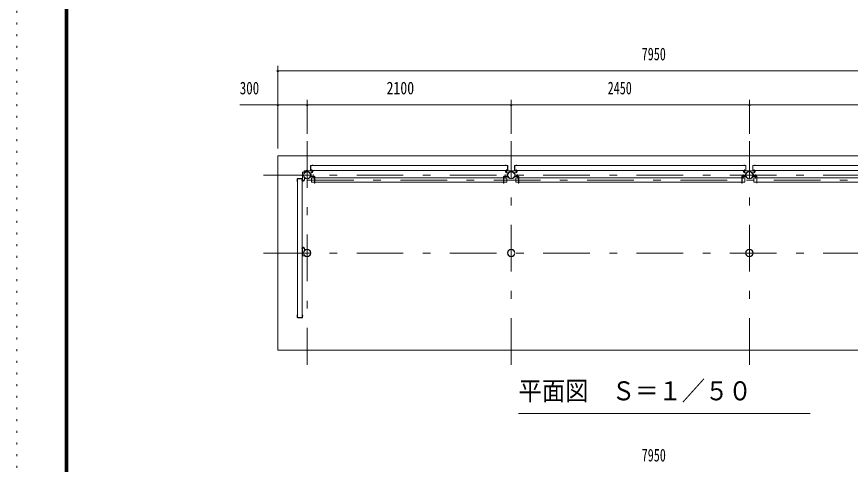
# Model space of a CAD drawing. Units: millimetres, scale not verified, with parts at other scales. Extents: x -23352 to 23352, y -10500 to 10500.
# Drawn here: x -6348 to 2228, y -4603 to 0 of the extents above; entities that cross this region are included whole.
import ezdxf
from ezdxf.enums import TextEntityAlignment as Align

# ---------------------------------------------------------------- set-up
doc = ezdxf.new("R2010")
doc.units = ezdxf.units.MM
doc.header["$LTSCALE"] = 40
doc.linetypes.add('USER3', pattern=[24, 12, -5, 2, -5])
doc.linetypes.add('USER4', pattern=[3, 0.5, -2.5])
for name, color, linetype, lineweight in [('0-2_1-0BOLD', 7, 'Continuous', 18), ('0-3_1-2CENTER', 3, 'USER3', 18), ('0-4_1-4THIN', 4, 'Continuous', 18), ('0-5_1-5DIM', 3, 'Continuous', 18), ('0-C_F-F', 5, 'Continuous', 18), ('0-D_F-E_J_ADD', 5, 'USER4', 18)]:
    doc.layers.add(name, color=color, linetype=linetype, lineweight=lineweight)
doc.styles.add('ＭＳ ゴシック', font='')
doc.styles.get('ＭＳ ゴシック').set_extended_font_data('MS Gothic')

msp = doc.modelspace()

# ---------------------------------------------------------------- linework, layer by layer
at = {"layer": '0-2_1-0BOLD'}
for p, q in [((-3660.45, -3430.33), (-3660.45, -1430.33)), ((-3660.45, -1430.33), (4289.55, -1430.33)), ((-3325.45, -1531.27), (-3325.45, -1581.07)), ((-3297.05, -1529.67), (-3323.85, -1529.67)), ((-3323.85, -1531.27), (-3297.05, -1531.27)), ((-3323.85, -1581.07), (-3323.85, -1531.27)), ((-3323.45, -1580.67), (-3323.45, -1531.67)), ((-1297.45, -1531.67), (-3323.45, -1531.67)), ((-3308.95, -1529.67), (-3308.85, -1528.56)), ((-3301.95, -1529.67), (-3302.05, -1528.56)), ((-3301.95, -1529.39), (-3301.95, -1529.67)), ((-3297.05, -1531.67), (-3297.05, -1531.27)), ((-3295.45, -1531.27), (-3295.45, -1531.67)), ((-1325.45, -1531.27), (-1325.45, -1531.67)), ((-1323.85, -1529.67), (-1297.05, -1529.67)), ((-1297.05, -1531.27), (-1323.85, -1531.27)), ((-1323.85, -1531.67), (-1323.85, -1531.27)), ((-1318.95, -1529.67), (-1318.85, -1528.56)), ((-1318.95, -1529.39), (-1318.95, -1529.67)), ((-1311.95, -1529.67), (-1312.04, -1528.56)), ((-1297.45, -1580.67), (-1297.45, -1531.67)), ((-1297.05, -1581.07), (-1297.05, -1531.27)), ((-1295.45, -1531.27), (-1295.45, -1581.07)), ((-1225.45, -1531.27), (-1225.45, -1581.07)), ((-1197.05, -1529.67), (-1223.85, -1529.67)), ((-1223.85, -1531.27), (-1197.05, -1531.27)), ((-1223.85, -1581.07), (-1223.85, -1531.27)), ((-1223.45, -1580.67), (-1223.45, -1531.67)), ((1152.55, -1531.67), (-1223.45, -1531.67)), ((-1208.95, -1529.67), (-1208.85, -1528.56)), ((-1201.95, -1529.67), (-1202.04, -1528.56)), ((-1201.95, -1529.39), (-1201.95, -1529.67)), ((-1197.05, -1531.67), (-1197.05, -1531.27)), ((-1195.45, -1531.27), (-1195.45, -1531.67)), ((1124.55, -1531.27), (1124.55, -1531.67)), ((1126.15, -1529.67), (1152.95, -1529.67)), ((1152.95, -1531.27), (1126.15, -1531.27)), ((1126.15, -1531.67), (1126.15, -1531.27)), ((1131.05, -1529.67), (1131.15, -1528.56)), ((1131.05, -1529.39), (1131.05, -1529.67)), ((1138.05, -1529.67), (1137.96, -1528.56)), ((1152.55, -1580.67), (1152.55, -1531.67)), ((1152.95, -1581.07), (1152.95, -1531.27)), ((1154.55, -1531.27), (1154.55, -1581.07)), ((1224.55, -1531.27), (1224.55, -1581.07)), ((1252.95, -1529.67), (1226.15, -1529.67)), ((1226.15, -1531.27), (1252.95, -1531.27)), ((1226.15, -1581.07), (1226.15, -1531.27)), ((1226.55, -1580.67), (1226.55, -1531.67)), ((1226.55, -1531.67), (3952.55, -1531.67)), ((1241.05, -1529.67), (1241.15, -1528.56)), ((1248.05, -1529.67), (1247.96, -1528.56)), ((1248.05, -1529.39), (1248.05, -1529.67)), ((1252.95, -1531.67), (1252.95, -1531.27)), ((1254.55, -1531.27), (1254.55, -1531.67)), ((-3406.6, -1600.33), (-3406.6, -1690.33)), ((-3395.62, -1600.33), (-3406.6, -1600.33)), ((-3390.45, -1584.18), (-3300.45, -1584.18)), ((-3390.45, -1595.16), (-3390.45, -1584.18)), ((-3332.67, -1604.18), (-3310.45, -1604.18)), ((-3323.85, -1581.07), (-3297.05, -1581.07)), ((-3323.85, -1582.67), (-3297.05, -1582.67)), ((-1297.45, -1580.67), (-3323.45, -1580.67)), ((-3300.45, -1594.18), (-3300.45, -1584.18)), ((-3297.05, -1581.07), (-3297.05, -1580.67)), ((-3295.45, -1581.07), (-3295.45, -1580.67)), ((-1325.45, -1581.07), (-1325.45, -1580.67)), ((-1323.85, -1581.07), (-1323.85, -1580.67)), ((-1297.05, -1581.07), (-1323.85, -1581.07)), ((-1297.05, -1582.67), (-1323.85, -1582.67)), ((-1200.45, -1584.18), (-1320.45, -1584.18)), ((-1320.45, -1594.18), (-1320.45, -1584.18)), ((-1288.22, -1604.18), (-1310.45, -1604.18)), ((-1232.67, -1604.18), (-1210.45, -1604.18)), ((-1223.85, -1581.07), (-1197.05, -1581.07)), ((-1223.85, -1582.67), (-1197.05, -1582.67)), ((1152.55, -1580.67), (-1223.45, -1580.67)), ((-1200.45, -1594.18), (-1200.45, -1584.18)), ((-1197.05, -1581.07), (-1197.05, -1580.67)), ((-1195.45, -1581.07), (-1195.45, -1580.67)), ((1124.55, -1581.07), (1124.55, -1580.67)), ((1126.15, -1581.07), (1126.15, -1580.67)), ((1152.95, -1581.07), (1126.15, -1581.07)), ((1152.95, -1582.67), (1126.15, -1582.67)), ((1249.55, -1584.18), (1129.55, -1584.18)), ((1129.55, -1594.18), (1129.55, -1584.18)), ((1161.78, -1604.18), (1139.55, -1604.18)), ((1217.33, -1604.18), (1239.55, -1604.18)), ((1226.15, -1581.07), (1252.95, -1581.07)), ((1226.15, -1582.67), (1252.95, -1582.67)), ((1226.55, -1580.67), (3952.55, -1580.67)), ((1249.55, -1594.18), (1249.55, -1584.18)), ((1252.95, -1581.07), (1252.95, -1580.67)), ((1254.55, -1581.07), (1254.55, -1580.67)), ((-3461.1, -1681.83), (-3462.22, -1681.93)), ((-3461.1, -1688.83), (-3462.22, -1688.73)), ((-3461.39, -1688.83), (-3461.1, -1688.83)), ((-3461.1, -1693.73), (-3461.1, -1666.93)), ((-3459.5, -1665.33), (-3409.7, -1665.33)), ((-3459.5, -1666.93), (-3459.5, -1693.73)), ((-3409.7, -1666.93), (-3459.5, -1666.93)), ((-3459.1, -1693.73), (-3459.5, -1693.73)), ((-3459.5, -1695.33), (-3459.1, -1695.33)), ((-3459.1, -3093.33), (-3459.1, -1667.33)), ((-3409.7, -1693.73), (-3410.1, -1693.73)), ((-3409.7, -1695.33), (-3410.1, -1695.33)), ((-3409.7, -1666.93), (-3409.7, -1693.73)), ((-3408.1, -1666.93), (-3408.1, -1693.73)), ((-3396.6, -1690.33), (-3406.6, -1690.33)), ((-3386.6, -1658.11), (-3386.6, -1680.33)), ((-3287.5, -1640.33), (-3317.1, -1640.33)), ((-3317.1, -1643.53), (-3287.5, -1643.53)), ((-3282.3, -1658.13), (-1338.6, -1658.13)), ((-1338.6, -1700.83), (-3282.3, -1700.83)), ((-1333.39, -1640.33), (-1303.79, -1640.33)), ((-1303.79, -1643.53), (-1333.39, -1643.53)), ((-1187.5, -1640.33), (-1217.1, -1640.33)), ((-1217.1, -1643.53), (-1187.5, -1643.53)), ((-1182.3, -1658.13), (1111.4, -1658.13)), ((1111.4, -1700.83), (-1182.3, -1700.83)), ((1116.61, -1640.33), (1146.21, -1640.33)), ((1146.21, -1643.53), (1116.61, -1643.53)), ((1262.5, -1640.33), (1232.9, -1640.33)), ((1232.9, -1643.53), (1262.5, -1643.53)), ((1267.7, -1658.13), (3911.41, -1658.13)), ((3911.41, -1700.83), (1267.7, -1700.83)), ((-3396.6, -2370.33), (-3406.6, -2370.33)), ((-3406.6, -2460.33), (-3406.6, -2370.33)), ((-3386.6, -2380.33), (-3386.6, -2402.55)), ((-3395.62, -2460.33), (-3406.6, -2460.33)), ((-3461.1, -3071.83), (-3462.22, -3071.93)), ((-3461.1, -3078.83), (-3462.22, -3078.73)), ((-3461.39, -3078.83), (-3461.1, -3078.83)), ((-3461.1, -3066.93), (-3461.1, -3093.73)), ((-3459.5, -3065.33), (-3459.1, -3065.33)), ((-3459.5, -3093.73), (-3459.5, -3066.93)), ((-3459.1, -3066.93), (-3459.5, -3066.93)), ((-3409.7, -3065.33), (-3410.1, -3065.33)), ((-3409.7, -3066.93), (-3410.1, -3066.93)), ((-3409.7, -3093.73), (-3409.7, -3066.93)), ((-3408.1, -3093.73), (-3408.1, -3066.93)), ((-3408.1, -3071.83), (-3406.98, -3071.93)), ((-3408.1, -3078.83), (-3406.98, -3078.73)), ((-3407.81, -3078.83), (-3408.1, -3078.83)), ((-3409.7, -3093.73), (-3459.5, -3093.73)), ((-3459.5, -3095.33), (-3409.7, -3095.33)), ((-3410.1, -3093.33), (-3459.1, -3093.33)), ((4289.55, -3430.33), (-3660.45, -3430.33))]:
    msp.add_line(p, q, dxfattribs=at)
for points in [[(-3319.1, -1638.33), (-3319.1, -1618.33), (-3322.3, -1618.33), (-3322.3, -1638.33)], [(-1301.79, -1638.33), (-1301.79, -1618.33), (-1298.6, -1618.33), (-1298.6, -1638.33)], [(-1219.1, -1638.33), (-1219.1, -1618.33), (-1222.3, -1618.33), (-1222.3, -1638.33)], [(1148.21, -1638.33), (1148.21, -1618.33), (1151.4, -1618.33), (1151.4, -1638.33)], [(1230.9, -1638.33), (1230.9, -1618.33), (1227.7, -1618.33), (1227.7, -1638.33)], [(-3410.1, -3093.33), (-3410.1, -1667.33), (-3459.1, -1667.33)], [(-3285.5, -1658.13), (-3314.35, -1658.13), (-3314.35, -1700.83), (-3285.5, -1700.83)], [(-3285.5, -1645.53), (-3285.5, -1711.33), (-3282.3, -1711.33), (-3282.3, -1645.53)], [(-1335.4, -1645.53), (-1335.4, -1711.33), (-1338.6, -1711.33), (-1338.6, -1645.53)], [(-1335.4, -1658.13), (-1306.55, -1658.13), (-1306.55, -1700.83), (-1335.4, -1700.83)], [(-1185.5, -1700.83), (-1214.35, -1700.83), (-1214.35, -1658.13), (-1185.5, -1658.13)], [(-1185.5, -1645.53), (-1185.5, -1711.33), (-1182.3, -1711.33), (-1182.3, -1645.53)], [(1114.6, -1645.53), (1114.6, -1711.33), (1111.4, -1711.33), (1111.4, -1645.53)], [(1114.6, -1658.13), (1143.45, -1658.13), (1143.45, -1700.83), (1114.6, -1700.83)], [(1264.5, -1700.83), (1235.65, -1700.83), (1235.65, -1658.13), (1264.5, -1658.13)], [(1264.5, -1645.53), (1264.5, -1711.33), (1267.7, -1711.33), (1267.7, -1645.53)]]:
    msp.add_lwpolyline(points, dxfattribs=at)
for centre, radius in [((-3360.45, -1630.33), 38.15), ((-3360.45, -1630.33), 38.15), ((-3360.45, -1630.33), 35.35), ((-3360.45, -1630.33), 35.35), ((-1260.45, -1630.33), 38.15), ((-1260.45, -1630.33), 38.15), ((-1260.45, -1630.33), 35.35), ((-1260.45, -1630.33), 35.35), ((-1260.44, -1630.33), 35.35), ((1189.55, -1630.33), 38.15), ((1189.55, -1630.33), 38.15), ((1189.55, -1630.33), 35.35), ((1189.55, -1630.33), 35.35), ((1189.56, -1630.33), 35.35), ((-3360.45, -2430.33), 38.15), ((-3360.45, -2430.33), 35.35), ((-1260.45, -2430.33), 38.15), ((-1260.45, -2430.33), 35.35), ((1189.55, -2430.33), 38.15), ((1189.55, -2430.33), 35.35)]:
    msp.add_circle(centre, radius, dxfattribs=at)
for centre, radius, start, end in [((-3323.85, -1531.27), 1.6, 90, 180), ((-3307.55, -1528.67), 1.3, 105.88085, 175), ((-3305.45, -1536.07), 9, 74.11915, 105.88085), ((-3303.34, -1528.67), 1.3, 5, 74.11915), ((-3297.05, -1531.27), 1.6, 0, 90), ((-1323.85, -1531.27), 1.6, 90, 180), ((-1317.55, -1528.67), 1.3, 105.88085, 175), ((-1315.45, -1536.07), 9, 74.11915, 105.88085), ((-1313.34, -1528.67), 1.3, 5, 74.11915), ((-1297.05, -1531.27), 1.6, 0, 90), ((-1223.85, -1531.27), 1.6, 90, 180), ((-1207.55, -1528.67), 1.3, 105.88085, 175), ((-1205.45, -1536.07), 9, 74.11915, 105.88085), ((-1203.34, -1528.67), 1.3, 5, 74.11915), ((-1197.05, -1531.27), 1.6, 0, 90), ((1126.15, -1531.27), 1.6, 90, 180), ((1132.45, -1528.67), 1.3, 105.88085, 175), ((1134.55, -1536.07), 9, 74.11915, 105.88085), ((1136.66, -1528.67), 1.3, 5, 74.11915), ((1152.95, -1531.27), 1.6, 0, 90), ((1226.15, -1531.27), 1.6, 90, 180), ((1242.45, -1528.67), 1.3, 105.88085, 175), ((1244.55, -1536.07), 9, 74.11915, 105.88085), ((1246.66, -1528.67), 1.3, 5, 74.11915), ((1252.95, -1531.27), 1.6, 0, 90), ((-3395.62, -1605.33), 5, 324.59346, 90), ((-3385.45, -1595.16), 5, 180, 305.40654), ((-3323.85, -1581.07), 1.6, 180, 270), ((-3310.45, -1594.18), 10, 270, 0), ((-3297.05, -1581.07), 1.6, 270, 0), ((-1323.85, -1581.07), 1.6, 180, 270), ((-1310.45, -1594.18), 10, 180, 270), ((-1297.05, -1581.07), 1.6, 270, 0), ((-1260.45, -1630.33), 38.15, 43.27118, 125.40654), ((-1223.85, -1581.07), 1.6, 180, 270), ((-1210.45, -1594.18), 10, 270, 0), ((-1197.05, -1581.07), 1.6, 270, 0), ((1126.15, -1581.07), 1.6, 180, 270), ((1139.55, -1594.18), 10, 180, 270), ((1152.95, -1581.07), 1.6, 270, 0), ((1226.15, -1581.07), 1.6, 180, 270), ((1239.55, -1594.18), 10, 270, 0), ((1252.95, -1581.07), 1.6, 270, 0), ((-3454.7, -1685.33), 9, 164.11915, 195.88085), ((-3462.11, -1683.22), 1.3, 95, 164.11915), ((-3462.11, -1687.44), 1.3, 195.88085, 265), ((-3459.5, -1666.93), 1.6, 90, 180), ((-3459.5, -1693.73), 1.6, 180, 270), ((-3409.7, -1666.93), 1.6, 0, 90), ((-3409.7, -1693.73), 1.6, 270, 0), ((-3396.6, -1680.33), 10, 270, 0), ((-3317.1, -1638.33), 5.2, 180, 270), ((-3317.1, -1638.33), 2, 180, 270), ((-3287.5, -1645.53), 5.2, 0, 90), ((-3287.5, -1645.53), 2, 0, 90), ((-1333.39, -1645.53), 5.2, 90, 180), ((-1333.39, -1645.53), 2, 90, 180), ((-1303.79, -1638.33), 2, 270, 0), ((-1303.79, -1638.33), 5.2, 270, 0), ((-1217.1, -1638.33), 5.2, 180, 270), ((-1217.1, -1638.33), 2, 180, 270), ((-1187.5, -1645.53), 5.2, 0, 90), ((-1187.5, -1645.53), 2, 0, 90), ((1116.61, -1645.53), 5.2, 90, 180), ((1116.61, -1645.53), 2, 90, 180), ((1146.21, -1638.33), 2, 270, 0), ((1146.21, -1638.33), 5.2, 270, 0), ((1232.9, -1638.33), 5.2, 180, 270), ((1232.9, -1638.33), 2, 180, 270), ((1262.5, -1645.53), 5.2, 0, 90), ((1262.5, -1645.53), 2, 0, 90), ((-3396.6, -2380.33), 10, 0, 90), ((-3396.6, -2380.33), 10, 0, 90), ((-3395.62, -2455.33), 5, 270, 35.40654), ((-3454.7, -3075.33), 9, 164.11915, 195.88085), ((-3462.11, -3073.22), 1.3, 95, 164.11915), ((-3462.11, -3077.44), 1.3, 195.88085, 265), ((-3459.5, -3066.93), 1.6, 90, 180), ((-3409.7, -3066.93), 1.6, 0, 90), ((-3407.09, -3073.22), 1.3, 15.88085, 85), ((-3407.09, -3077.44), 1.3, 275, 344.11915), ((-3414.5, -3075.33), 9, 344.11915, 15.88085), ((-3459.5, -3093.73), 1.6, 180, 270), ((-3409.7, -3093.73), 1.6, 270, 0)]:
    msp.add_arc(centre, radius, start, end, dxfattribs=at)
at = {"layer": '0-3_1-2CENTER'}
for p, q in [((-3360.45, -1280.33), (-3360.45, -3580.33)), ((-1260.45, -3580.33), (-1260.45, -1280.33)), ((1189.55, -3580.33), (1189.55, -1280.33)), ((-3305.45, -1534.27), (-3305.45, -1526.67)), ((-1315.45, -1534.27), (-1315.45, -1526.67)), ((-1205.45, -1534.27), (-1205.45, -1526.67)), ((1134.55, -1534.27), (1134.55, -1526.67)), ((1244.55, -1534.27), (1244.55, -1526.67)), ((-3310.45, -1572.47), (-3310.45, -1597.47)), ((-3305.45, -1585.67), (-3305.45, -1578.07)), ((-3297.3, -1621.33), (-3297.3, -1663.13)), ((-1323.6, -1621.33), (-1323.6, -1663.13)), ((-1315.45, -1585.67), (-1315.45, -1578.07)), ((-1310.45, -1572.47), (-1310.45, -1597.47)), ((-1210.45, -1572.47), (-1210.45, -1597.47)), ((-1205.45, -1585.67), (-1205.45, -1578.07)), ((-1197.3, -1621.33), (-1197.3, -1663.13)), ((1126.4, -1621.33), (1126.4, -1663.13)), ((1134.55, -1585.67), (1134.55, -1578.07)), ((1139.55, -1572.47), (1139.55, -1597.47)), ((1239.55, -1572.47), (1239.55, -1597.47)), ((1244.55, -1585.67), (1244.55, -1578.07)), ((1252.7, -1621.33), (1252.7, -1663.13)), ((-3810.45, -1630.33), (4439.56, -1630.33)), ((-3456.5, -1685.33), (-3464.1, -1685.33)), ((-3418.3, -1680.33), (-3393.3, -1680.33)), ((-3405.1, -1685.33), (-3412.7, -1685.33)), ((-3360.45, -1679.48), (3989.56, -1679.48)), ((-3416.8, -2380.33), (-3391.8, -2380.33)), ((-3810.45, -2430.33), (4439.56, -2430.33)), ((-3456.5, -3075.33), (-3464.1, -3075.33)), ((-3405.1, -3075.33), (-3412.7, -3075.33))]:
    msp.add_line(p, q, dxfattribs=at)
at = {"layer": '0-4_1-4THIN'}
for p, q in [((-3411.8, -1625.43), (-3411.29, -1624.55)), ((-3411.8, -1635.23), (-3411.8, -1625.43)), ((-3411.29, -1624.55), (-3407.8, -1624.55)), ((-3411.29, -1627.44), (-3407.8, -1627.44)), ((-3406.6, -1622.83), (-3406.6, -1637.83)), ((-3367.95, -1584.18), (-3352.95, -1584.18)), ((-3365.35, -1578.98), (-3366.22, -1579.48)), ((-3366.22, -1579.48), (-3366.22, -1582.98)), ((-3355.55, -1578.98), (-3365.35, -1578.98)), ((-3363.33, -1579.48), (-3363.33, -1582.98)), ((-3357.56, -1579.48), (-3357.56, -1582.98)), ((-3411.29, -1633.21), (-3407.8, -1633.21)), ((-3410.1, -2424.55), (-3407.8, -2424.55)), ((-3410.1, -2427.44), (-3407.8, -2427.44)), ((-3410.1, -2433.22), (-3407.8, -2433.22)), ((-3410.1, -2436.1), (-3407.8, -2436.1))]:
    msp.add_line(p, q, dxfattribs=at)
for points in [[(-3406.6, -1622.83), (-3407.8, -1622.83), (-3407.8, -1637.83), (-3406.6, -1637.83)], [(-3367.95, -1584.18), (-3367.95, -1582.98), (-3352.95, -1582.98), (-3352.95, -1584.18)], [(-3355.55, -1578.98), (-3354.67, -1579.48), (-3354.67, -1582.98)], [(-3411.8, -1635.23), (-3411.29, -1636.1), (-3407.8, -1636.1)], [(-3406.6, -2437.83), (-3407.8, -2437.83), (-3407.8, -2422.83), (-3406.6, -2422.83)]]:
    msp.add_lwpolyline(points, dxfattribs=at)
for centre, radius, start, end in [((-3409.48, -1626), 2.32, 180, 218.54623), ((-3403.29, -1630.33), 8.51, 160.17088, 199.83133), ((-3364.78, -1581.29), 2.32, 51.45377, 90), ((-3360.45, -1587.49), 8.51, 70.16867, 109.82912), ((-3356.12, -1581.3), 2.32, 90, 128.53143), ((-3409.48, -1634.66), 2.32, 141.46857, 180)]:
    msp.add_arc(centre, radius, start, end, dxfattribs=at)
at = {"layer": '0-5_1-5DIM'}
for p, q in [((-3660.45, -1355.33), (-3660.45, -505.33)), ((-3650.45, -555.33), (-3670.45, -555.33)), ((-3660.45, -555.33), (4289.55, -555.33)), ((-3660.45, -555.33), (4289.55, -555.33)), ((-3360.45, -855.33), (-3360.45, -1205.33)), ((-1260.45, -1205.33), (-1260.45, -855.33)), ((1189.55, -1205.33), (1189.55, -855.33)), ((-3660.45, -905.33), (-4052.95, -905.33)), ((-3650.45, -905.33), (-3670.45, -905.33)), ((-3660.45, -905.33), (-3360.45, -905.33)), ((-3350.45, -905.33), (-3370.45, -905.33)), ((-3360.45, -905.33), (-1260.45, -905.33)), ((-1250.45, -905.33), (-1270.45, -905.33)), ((-1260.45, -905.33), (1189.55, -905.33)), ((1199.55, -905.33), (1179.55, -905.33)), ((1189.55, -905.33), (3989.55, -905.33)), ((1814.56, -4080.33), (-1185.44, -4080.33))]:
    msp.add_line(p, q, dxfattribs=at)
for centre in [(-3660.45, -555.33), (-3660.45, -905.33), (-3360.45, -905.33), (-1260.45, -905.33), (1189.55, -905.33)]:
    msp.add_arc(centre, 10, 180, 0, dxfattribs=at)
at = {"layer": '0-C_F-F'}
for points in [[(-5848.13, 10100), (-5848.13, -10000), (22851.87, -10000), (22851.87, 10100)], [(-5845.63, 10097.5), (22849.37, 10097.5), (22849.37, -9997.5), (-5845.63, -9997.5)], [(-5843.13, 10095), (-5843.13, -9995), (22846.87, -9995), (22846.87, 10095)], [(-5840.63, 10092.5), (22844.37, 10092.5), (22844.37, -9992.5), (-5840.63, -9992.5)], [(-5838.13, 10090), (22841.87, 10090), (22841.87, -9990), (-5838.13, -9990)], [(-5835.63, 10087.5), (22839.37, 10087.5), (22839.37, -9987.5), (-5835.63, -9987.5)], [(-5833.13, 10085), (22836.87, 10085), (22836.87, -9985), (-5833.13, -9985)], [(-5830.63, 10082.5), (-5830.63, -9982.5), (22834.37, -9982.5), (22834.37, 10082.5)], [(-5828.13, 10080), (-5828.13, -9980), (22831.87, -9980), (22831.87, 10080)], [(-5825.63, 10077.5), (-5825.63, -9977.5), (22829.37, -9977.5), (22829.37, 10077.5)], [(-5823.13, 10075), (22826.87, 10075), (22826.87, -9975), (-5823.13, -9975)]]:
    msp.add_lwpolyline(points, close=True, dxfattribs=at)
at = {"layer": '0-D_F-E_J_ADD'}
msp.add_lwpolyline([(-6348.13, 10500), (-6348.13, -10500), (23351.87, -10500), (23351.87, 10500)], close=True, dxfattribs=at)

# ---------------------------------------------------------------- texts
at = {"layer": '0-5_1-5DIM', "color": 7, "style": 'ＭＳ ゴシック'}
for s, height, width, p in [('7950', 130.2, 0.7, (82.05, -487.56)), ('300', 130.2, 0.75, (-4052.95, -837.57)), ('2100', 130.2, 0.8, (-2542.95, -837.57)), ('2450', 130.2, 0.7, (-267.95, -837.57)), ('平面図\u3000Ｓ＝１／５０', 195.4, 0.9, (-1185.44, -4003.68)), ('7950', 130.2, 0.7, (82.05, -4612.56))]:
    msp.add_text(s, height=height, dxfattribs=dict(at, width=width)).set_placement(p, align=Align.BOTTOM_LEFT)

doc.saveas('drawing.dxf')
